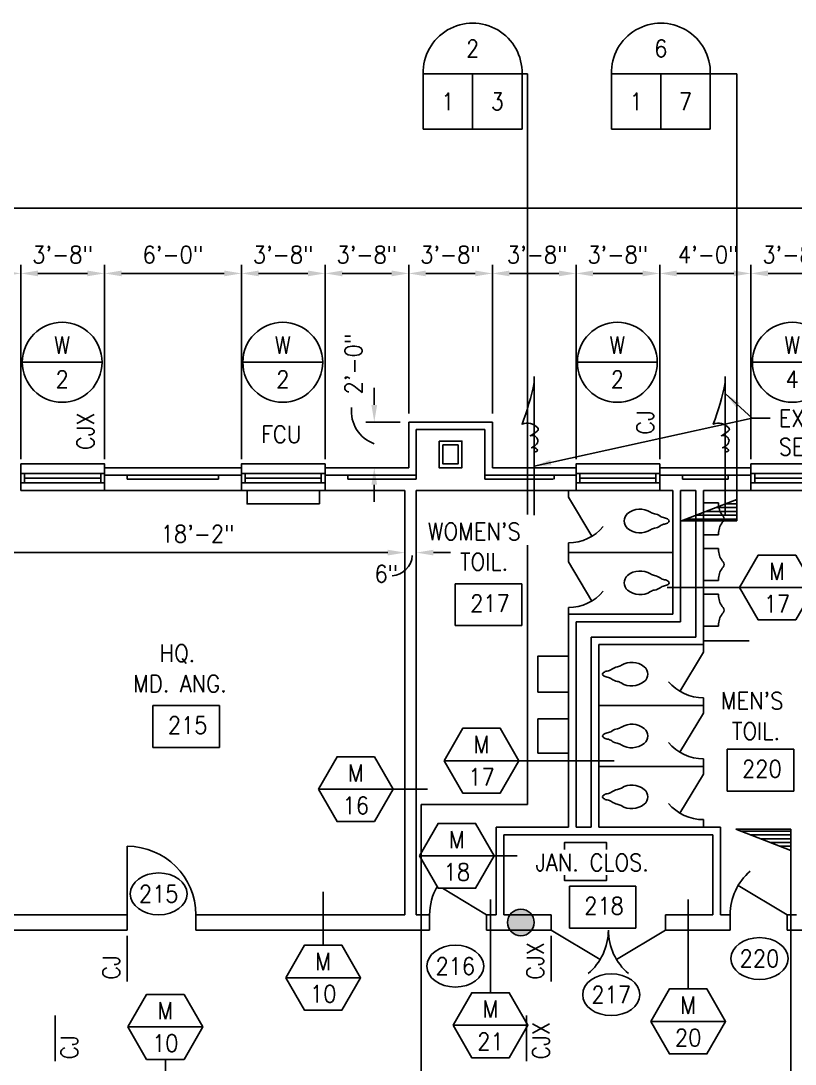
# Model space of a CAD drawing. Header units: inches. Extents: x 435 to 5963, y 191 to 2765.
# Drawn here: x 1399 to 1806, y 2217 to 2765 of the extents above; entities that cross this region are included whole.
import ezdxf
from ezdxf.enums import TextEntityAlignment as Align

# ---------------------------------------------------------------- set-up
doc = ezdxf.new("R2010")
doc.units = ezdxf.units.IN
doc.header["$LTSCALE"] = 0.5
doc.header["$MEASUREMENT"] = 0
doc.layers.get('0').update_dxf_attribs({"linetype": 'CONTINUOUS'})
doc.layers.get('Defpoints').update_dxf_attribs({"linetype": 'CONTINUOUS'})
for name, color, linetype in [('A-ANNO', 8, 'CONTINUOUS'), ('A-ANNO-DIMS', 7, 'CONTINUOUS'), ('A-ANNO-TEXT', 7, 'CONTINUOUS'), ('A-DOOR', 3, 'CONTINUOUS'), ('A-DOOR-IDEN', 7, 'CONTINUOUS'), ('A-FLOR-IDEN', 7, 'CONTINUOUS'), ('A-FLOR-PFIX', 3, 'CONTINUOUS'), ('A-FLOR-TPTN', 2, 'CONTINUOUS'), ('A-GLAZ', 3, 'CONTINUOUS'), ('A-GLAZ-IDEN', 7, 'CONTINUOUS'), ('A-GLAZ-SILL', 3, 'CONTINUOUS'), ('A-SECT-IDEN', 7, 'CONTINUOUS'), ('A-WALL', 2, 'CONTINUOUS'), ('A-WALL-IDEN', 7, 'CONTINUOUS'), ('M-EXHS-EQPM', 4, 'CONTINUOUS'), ('M-HVAC-EQPM', 4, 'CONTINUOUS'), ('S-SLAB-JOIN', 2, 'CONTINUOUS')]:
    doc.layers.add(name, color=color, linetype=linetype)
doc.styles.add('ROMANS', font='romans.shx', dxfattribs={"width": 0.9})
doc.dimstyles.new('DIM96', dxfattribs={"dimscale": 96, "dimtxt": 0.09375, "dimasz": 0.09375, "dimexe": 0.046875, "dimexo": 0.046875, "dimgap": 0.046875, "dimtad": 1, "dimdec": 4, "dimzin": 3, "dimdsep": 46, "dimlunit": 4, "dimtxsty": 'ROMANS', "dimcen": 0.046875, "dimaunit": 1, "dimadec": 0, "dimazin": 0, "dimtfac": 0.7, "dimtdec": 4, "dimtofl": 0, "dimtmove": 2, "dimatfit": 3, "dimfxl": 1, "dimfrac": 1, "dimtolj": 1, "dimtzin": 0, "dimarcsym": 0})
doc.dimstyles.new('DIM96A', dxfattribs={"dimscale": 96, "dimtxt": 0.09375, "dimasz": 0.09375, "dimexe": 0.046875, "dimexo": 0.046875, "dimgap": 0.046875, "dimtad": 1, "dimdec": 4, "dimzin": 3, "dimdsep": 46, "dimlunit": 4, "dimtxsty": 'ROMANS', "dimcen": 0.046875, "dimaunit": 1, "dimadec": 0, "dimazin": 0, "dimtfac": 0.7, "dimtdec": 4, "dimtofl": 0, "dimtmove": 2, "dimatfit": 3, "dimfxl": 1, "dimfrac": 1, "dimtolj": 1, "dimtzin": 0, "dimarcsym": 0})
doc.dimstyles.new('LED96', dxfattribs={"dimscale": 96, "dimtxt": 0.09375, "dimasz": 0.09375, "dimexe": 0.046875, "dimexo": 0.046875, "dimgap": 0.046875, "dimtad": 0, "dimdec": 4, "dimzin": 3, "dimdsep": 46, "dimlunit": 4, "dimtxsty": 'ROMANS', "dimcen": 0.046875, "dimaunit": 1, "dimadec": 0, "dimazin": 0, "dimtfac": 0.7, "dimtdec": 4, "dimtofl": 0, "dimtmove": 2, "dimatfit": 3, "dimfxl": 1, "dimfrac": 1, "dimtolj": 1, "dimtzin": 0, "dimarcsym": 0})

# ---------------------------------------------------------------- blocks, each defined once
blk = doc.blocks.new('SILL1')
for points in [[(0, 9), (44, 9), (44, 14), (0, 14)], [(0, 0), (44, 0), (44, 4), (0, 4)]]:
    blk.add_lwpolyline(points, close=True)
blk = doc.blocks.new('GLAZ1')
for p, q in [((2, 5), (2, 0)), ((2, 2.5), (42, 2.5)), ((42, 5), (42, 0))]:
    blk.add_line(p, q)
blk.add_lwpolyline([(0, 0), (44, 0), (44, 5), (0, 5)], close=True)
blk = doc.blocks.new('DOOR1')
at = {"color": 0, "linetype": 'ByBlock'}
blk.add_line((0, 0), (0, 1), dxfattribs=at)
blk.add_arc((0, 0), 1, 90, 180, dxfattribs=at)
blk = doc.blocks.new('*D251')
at = {"layer": 'A-ANNO-DIMS', "color": 0, "lineweight": -2}
for p, q in [((703, 2534.5), (703, 2670.94)), ((3103, 2534.5), (3103, 2670.94)), ((712, 2666.44), (3094, 2666.44))]:
    blk.add_line(p, q, dxfattribs=at)
at = {"layer": 'A-ANNO-DIMS', "color": 0}
for points in [[(712, 2667.94), (712, 2664.94), (703, 2666.44)], [(3094, 2667.94), (3094, 2664.94), (3103, 2666.44)]]:
    blk.add_solid(points, dxfattribs=at)
at = {"layer": 'Defpoints', "color": 0}
for p in [(3103, 2666.44), (703, 2530), (3103, 2530)]:
    blk.add_point(p, dxfattribs=at)
at = {"layer": 'A-ANNO-DIMS', "color": 0, "insert": (1903, 2676.29), "char_height": 9, "attachment_point": 5, "style": 'ROMANS'}
blk.add_mtext('\\A1;200\'-0"', dxfattribs=at)
blk = doc.blocks.new('*D262')
at = {"layer": 'A-ANNO-DIMS', "color": 0, "lineweight": -2}
for p, q in [((1255, 2534.5), (1255, 2636.62)), ((1399, 2534.5), (1399, 2636.62)), ((1264, 2632.12), (1390, 2632.12))]:
    blk.add_line(p, q, dxfattribs=at)
at = {"layer": 'A-ANNO-DIMS', "color": 0}
for points in [[(1264, 2633.62), (1264, 2630.62), (1255, 2632.12)], [(1390, 2633.62), (1390, 2630.62), (1399, 2632.12)]]:
    blk.add_solid(points, dxfattribs=at)
at = {"layer": 'Defpoints', "color": 0}
for p in [(1399, 2632.12), (1255, 2530), (1399, 2530)]:
    blk.add_point(p, dxfattribs=at)
at = {"layer": 'A-ANNO-DIMS', "color": 0, "insert": (1327, 2641.97), "char_height": 9, "attachment_point": 5, "style": 'ROMANS'}
blk.add_mtext('\\A1;12\'-0"', dxfattribs=at)
blk = doc.blocks.new('*D263')
at = {"layer": 'A-ANNO-DIMS', "color": 0, "lineweight": -2}
for p, q in [((1399, 2534.5), (1399, 2636.62)), ((1443, 2534.5), (1443, 2636.62)), ((1408, 2632.12), (1434, 2632.12))]:
    blk.add_line(p, q, dxfattribs=at)
at = {"layer": 'A-ANNO-DIMS', "color": 0}
for points in [[(1408, 2633.62), (1408, 2630.62), (1399, 2632.12)], [(1434, 2633.62), (1434, 2630.62), (1443, 2632.12)]]:
    blk.add_solid(points, dxfattribs=at)
at = {"layer": 'Defpoints', "color": 0}
for p in [(1443, 2632.12), (1399, 2530), (1443, 2530)]:
    blk.add_point(p, dxfattribs=at)
at = {"layer": 'A-ANNO-DIMS', "color": 0, "insert": (1421, 2641.97), "char_height": 9, "attachment_point": 5, "style": 'ROMANS'}
blk.add_mtext('\\A1;3\'-8"', dxfattribs=at)
blk = doc.blocks.new('*D264')
at = {"layer": 'A-ANNO-DIMS', "color": 0, "lineweight": -2}
for p, q in [((1443, 2534.5), (1443, 2636.62)), ((1515, 2534.5), (1515, 2636.62)), ((1452, 2632.12), (1506, 2632.12))]:
    blk.add_line(p, q, dxfattribs=at)
at = {"layer": 'A-ANNO-DIMS', "color": 0}
for points in [[(1452, 2633.62), (1452, 2630.62), (1443, 2632.12)], [(1506, 2633.62), (1506, 2630.62), (1515, 2632.12)]]:
    blk.add_solid(points, dxfattribs=at)
at = {"layer": 'Defpoints', "color": 0}
for p in [(1515, 2632.12), (1443, 2530), (1515, 2530)]:
    blk.add_point(p, dxfattribs=at)
at = {"layer": 'A-ANNO-DIMS', "color": 0, "insert": (1479, 2641.97), "char_height": 9, "attachment_point": 5, "style": 'ROMANS'}
blk.add_mtext('\\A1;6\'-0"', dxfattribs=at)
blk = doc.blocks.new('*D265')
at = {"layer": 'A-ANNO-DIMS', "color": 0, "lineweight": -2}
for p, q in [((1515, 2534.5), (1515, 2636.62)), ((1559, 2534.5), (1559, 2636.62)), ((1524, 2632.12), (1550, 2632.12))]:
    blk.add_line(p, q, dxfattribs=at)
at = {"layer": 'A-ANNO-DIMS', "color": 0}
for points in [[(1524, 2633.62), (1524, 2630.62), (1515, 2632.12)], [(1550, 2633.62), (1550, 2630.62), (1559, 2632.12)]]:
    blk.add_solid(points, dxfattribs=at)
at = {"layer": 'Defpoints', "color": 0}
for p in [(1559, 2632.12), (1515, 2530), (1559, 2530)]:
    blk.add_point(p, dxfattribs=at)
at = {"layer": 'A-ANNO-DIMS', "color": 0, "insert": (1537, 2641.97), "char_height": 9, "attachment_point": 5, "style": 'ROMANS'}
blk.add_mtext('\\A1;3\'-8"', dxfattribs=at)
blk = doc.blocks.new('*D266')
at = {"layer": 'A-ANNO-DIMS', "color": 0, "lineweight": -2}
for p, q in [((1559, 2534.5), (1559, 2636.62)), ((1603, 2558.5), (1603, 2636.62)), ((1568, 2632.12), (1594, 2632.12))]:
    blk.add_line(p, q, dxfattribs=at)
at = {"layer": 'A-ANNO-DIMS', "color": 0}
for points in [[(1568, 2633.62), (1568, 2630.62), (1559, 2632.12)], [(1594, 2633.62), (1594, 2630.62), (1603, 2632.12)]]:
    blk.add_solid(points, dxfattribs=at)
at = {"layer": 'Defpoints', "color": 0}
for p in [(1603, 2632.12), (1603, 2554), (1559, 2530)]:
    blk.add_point(p, dxfattribs=at)
at = {"layer": 'A-ANNO-DIMS', "color": 0, "insert": (1581, 2641.97), "char_height": 9, "attachment_point": 5, "style": 'ROMANS'}
blk.add_mtext('\\A1;3\'-8"', dxfattribs=at)
blk = doc.blocks.new('*D267')
at = {"layer": 'A-ANNO-DIMS', "color": 0, "lineweight": -2}
for p, q in [((1603, 2558.5), (1603, 2636.62)), ((1647, 2558.5), (1647, 2636.62)), ((1612, 2632.12), (1638, 2632.12))]:
    blk.add_line(p, q, dxfattribs=at)
at = {"layer": 'A-ANNO-DIMS', "color": 0}
for points in [[(1612, 2633.62), (1612, 2630.62), (1603, 2632.12)], [(1638, 2633.62), (1638, 2630.62), (1647, 2632.12)]]:
    blk.add_solid(points, dxfattribs=at)
at = {"layer": 'Defpoints', "color": 0}
for p in [(1647, 2632.12), (1603, 2554), (1647, 2554)]:
    blk.add_point(p, dxfattribs=at)
at = {"layer": 'A-ANNO-DIMS', "color": 0, "insert": (1625, 2641.97), "char_height": 9, "attachment_point": 5, "style": 'ROMANS'}
blk.add_mtext('\\A1;3\'-8"', dxfattribs=at)
blk = doc.blocks.new('*D268')
at = {"layer": 'A-ANNO-DIMS', "color": 0, "lineweight": -2}
for p, q in [((1647, 2558.5), (1647, 2636.62)), ((1691, 2534.5), (1691, 2636.62)), ((1656, 2632.12), (1682, 2632.12))]:
    blk.add_line(p, q, dxfattribs=at)
at = {"layer": 'A-ANNO-DIMS', "color": 0}
for points in [[(1656, 2633.62), (1656, 2630.62), (1647, 2632.12)], [(1682, 2633.62), (1682, 2630.62), (1691, 2632.12)]]:
    blk.add_solid(points, dxfattribs=at)
at = {"layer": 'Defpoints', "color": 0}
for p in [(1691, 2632.12), (1647, 2554), (1691, 2530)]:
    blk.add_point(p, dxfattribs=at)
at = {"layer": 'A-ANNO-DIMS', "color": 0, "insert": (1670.62, 2641.97), "char_height": 9, "attachment_point": 5, "style": 'ROMANS'}
blk.add_mtext('\\A1;3\'-8"', dxfattribs=at)
blk = doc.blocks.new('*D269')
at = {"layer": 'A-ANNO-DIMS', "color": 0, "lineweight": -2}
for p, q in [((1691, 2534.5), (1691, 2636.62)), ((1735, 2534.5), (1735, 2636.62)), ((1700, 2632.12), (1726, 2632.12))]:
    blk.add_line(p, q, dxfattribs=at)
at = {"layer": 'A-ANNO-DIMS', "color": 0}
for points in [[(1700, 2633.62), (1700, 2630.62), (1691, 2632.12)], [(1726, 2633.62), (1726, 2630.62), (1735, 2632.12)]]:
    blk.add_solid(points, dxfattribs=at)
at = {"layer": 'Defpoints', "color": 0}
for p in [(1735, 2632.12), (1691, 2530), (1735, 2530)]:
    blk.add_point(p, dxfattribs=at)
at = {"layer": 'A-ANNO-DIMS', "color": 0, "insert": (1713, 2641.97), "char_height": 9, "attachment_point": 5, "style": 'ROMANS'}
blk.add_mtext('\\A1;3\'-8"', dxfattribs=at)
blk = doc.blocks.new('*D270')
at = {"layer": 'A-ANNO-DIMS', "color": 0, "lineweight": -2}
for p, q in [((1735, 2534.5), (1735, 2636.62)), ((1783, 2534.5), (1783, 2636.62)), ((1744, 2632.12), (1774, 2632.12))]:
    blk.add_line(p, q, dxfattribs=at)
at = {"layer": 'A-ANNO-DIMS', "color": 0}
for points in [[(1744, 2633.62), (1744, 2630.62), (1735, 2632.12)], [(1774, 2633.62), (1774, 2630.62), (1783, 2632.12)]]:
    blk.add_solid(points, dxfattribs=at)
at = {"layer": 'Defpoints', "color": 0}
for p in [(1783, 2632.12), (1735, 2530), (1783, 2530)]:
    blk.add_point(p, dxfattribs=at)
at = {"layer": 'A-ANNO-DIMS', "color": 0, "insert": (1760.55, 2641.97), "char_height": 9, "attachment_point": 5, "style": 'ROMANS'}
blk.add_mtext('\\A1;4\'-0"', dxfattribs=at)
blk = doc.blocks.new('*D271')
at = {"layer": 'A-ANNO-DIMS', "color": 0, "lineweight": -2}
for p, q in [((1783, 2534.5), (1783, 2636.62)), ((1827, 2534.5), (1827, 2636.62)), ((1792, 2632.12), (1818, 2632.12))]:
    blk.add_line(p, q, dxfattribs=at)
at = {"layer": 'A-ANNO-DIMS', "color": 0}
for points in [[(1792, 2633.62), (1792, 2630.62), (1783, 2632.12)], [(1818, 2633.62), (1818, 2630.62), (1827, 2632.12)]]:
    blk.add_solid(points, dxfattribs=at)
at = {"layer": 'Defpoints', "color": 0}
for p in [(1827, 2632.12), (1783, 2530), (1827, 2530)]:
    blk.add_point(p, dxfattribs=at)
at = {"layer": 'A-ANNO-DIMS', "color": 0, "insert": (1805, 2641.97), "char_height": 9, "attachment_point": 5, "style": 'ROMANS'}
blk.add_mtext('\\A1;3\'-8"', dxfattribs=at)
blk = doc.blocks.new('*D299')
at = {"layer": 'A-ANNO-DIMS', "color": 0, "lineweight": -2}
for p, q in [((1584.89, 2563), (1584.89, 2572)), ((1598.5, 2554), (1580.39, 2554)), ((1598.5, 2530), (1580.39, 2530)), ((1584.89, 2521), (1584.89, 2512))]:
    blk.add_line(p, q, dxfattribs=at)
at = {"layer": 'A-ANNO-DIMS', "color": 0}
for points in [[(1583.39, 2563), (1586.39, 2563), (1584.89, 2554)], [(1583.39, 2521), (1586.39, 2521), (1584.89, 2530)]]:
    blk.add_solid(points, dxfattribs=at)
at = {"layer": 'Defpoints', "color": 0}
for p in [(1603, 2554), (1584.89, 2530), (1603, 2530)]:
    blk.add_point(p, dxfattribs=at)
at = {"layer": 'A-ANNO-DIMS', "color": 0, "insert": (1573.95, 2584.51), "char_height": 9, "attachment_point": 5, "rotation": 90, "style": 'ROMANS'}
blk.add_mtext('\\A1;2\'-0"', dxfattribs=at)
blk = doc.blocks.new('*D327')
at = {"layer": 'A-ANNO-DIMS', "color": 0, "lineweight": -2}
for p, q in [((1377, 2480.23), (1377, 2489.87)), ((1383, 2481.09), (1383, 2489.87)), ((1368, 2485.37), (1359, 2485.37)), ((1392, 2485.37), (1401, 2485.37))]:
    blk.add_line(p, q, dxfattribs=at)
at = {"layer": 'A-ANNO-DIMS', "color": 0}
for points in [[(1368, 2486.87), (1368, 2483.87), (1377, 2485.37)], [(1392, 2486.87), (1392, 2483.87), (1383, 2485.37)]]:
    blk.add_solid(points, dxfattribs=at)
at = {"layer": 'Defpoints', "color": 0}
for p in [(1383, 2485.37), (1377, 2475.73), (1383, 2476.59)]:
    blk.add_point(p, dxfattribs=at)
at = {"layer": 'A-ANNO-DIMS', "color": 0, "insert": (1369.01, 2495.22), "char_height": 9, "attachment_point": 5, "style": 'ROMANS'}
blk.add_mtext('\\A1;6"', dxfattribs=at)
blk = doc.blocks.new('*D328')
at = {"layer": 'A-ANNO-DIMS', "color": 0, "lineweight": -2}
for p, q in [((1383, 2481.09), (1383, 2489.87)), ((1601, 2481.95), (1601, 2489.87)), ((1392, 2485.37), (1592, 2485.37))]:
    blk.add_line(p, q, dxfattribs=at)
at = {"layer": 'A-ANNO-DIMS', "color": 0}
for points in [[(1392, 2486.87), (1392, 2483.87), (1383, 2485.37)], [(1592, 2486.87), (1592, 2483.87), (1601, 2485.37)]]:
    blk.add_solid(points, dxfattribs=at)
at = {"layer": 'Defpoints', "color": 0}
for p in [(1601, 2485.37), (1383, 2476.59), (1601, 2477.45)]:
    blk.add_point(p, dxfattribs=at)
at = {"layer": 'A-ANNO-DIMS', "color": 0, "insert": (1492, 2495.22), "char_height": 9, "attachment_point": 5, "style": 'ROMANS'}
blk.add_mtext('\\A1;18\'-2"', dxfattribs=at)
blk = doc.blocks.new('*D329')
at = {"layer": 'A-ANNO-DIMS', "color": 0, "lineweight": -2}
for p, q in [((1601, 2481.95), (1601, 2489.87)), ((1607, 2481.09), (1607, 2489.87)), ((1592, 2485.37), (1583, 2485.37)), ((1616, 2485.37), (1625, 2485.37))]:
    blk.add_line(p, q, dxfattribs=at)
at = {"layer": 'A-ANNO-DIMS', "color": 0}
for points in [[(1592, 2486.87), (1592, 2483.87), (1601, 2485.37)], [(1616, 2486.87), (1616, 2483.87), (1607, 2485.37)]]:
    blk.add_solid(points, dxfattribs=at)
at = {"layer": 'Defpoints', "color": 0}
for p in [(1607, 2485.37), (1601, 2477.45), (1607, 2476.59)]:
    blk.add_point(p, dxfattribs=at)
at = {"layer": 'A-ANNO-DIMS', "color": 0, "insert": (1591.23, 2474.21), "char_height": 9, "attachment_point": 5, "style": 'ROMANS'}
blk.add_mtext('\\A1;6"', dxfattribs=at)
blk = doc.blocks.new('IDEN002')
blk.add_ellipse((0, 0), major_axis=(0.1562, 0), ratio=0.733333)
at = {"style": 'ROMANS', "width": 0.9}
blk.add_attdef('#', text='', height=0.0938, dxfattribs=at).set_placement((0, 0), align=Align.MIDDLE)
blk = doc.blocks.new('XXC')
blk.add_line((-0.2188, 0), (0.2188, 0))
blk.add_circle((0, 0), 0.2188)
at = {"style": 'ROMANS', "width": 0.9}
for tag, p in [('#', (0, 0.0937)), ('@', (0, -0.0938))]:
    blk.add_attdef(tag, text='', height=0.0938, dxfattribs=at).set_placement(p, align=Align.MIDDLE)
blk = doc.blocks.new('EQB')
blk.add_lwpolyline([(-19, 7), (19, 7), (19, 0), (-19, 0)], close=True)
blk = doc.blocks.new('IDEN4')
for p, q in [((-0.1899, 0.1074), (0.1747, 0.1074)), ((-0.1899, 0.1074), (-0.1899, -0.1218)), ((0.1747, 0.1074), (0.1747, -0.1218)), ((-0.1899, -0.1218), (0.1747, -0.1218))]:
    blk.add_line(p, q)
at = {"style": 'ROMANS', "width": 0.9}
blk.add_attdef('#', text='', height=0.0938, dxfattribs=at).set_placement((0, 0), align=Align.MIDDLE)
blk = doc.blocks.new('IDA')
blk.add_line((-0.2051, 0), (0.2051, 0))
blk.add_lwpolyline([(-0.2051, 0), (-0.1026, -0.1776), (0.1026, -0.1776), (0.2051, 0), (0.1026, 0.1776), (-0.1026, 0.1776)], close=True)
at = {"style": 'ROMANS', "width": 0.9}
for tag, p in [('@', (0, 0.0888)), ('#', (0, -0.0888))]:
    blk.add_attdef(tag, text='', height=0.0938, dxfattribs=at).set_placement(p, align=Align.MIDDLE)
blk = doc.blocks.new('DOOR2')
at = {"color": 0, "linetype": 'ByBlock'}
blk.add_line((0, 0), (-0.857, 0.515), dxfattribs=at)
blk.add_arc((0, 0), 1, 130.1247, 180, dxfattribs=at)
blk = doc.blocks.new('PFIX01')
for centre, radius, start, end in [((-15.33, -4.17), 10.38, 58.0997, 129.0107), ((-18.71, 0), 5, 129.0107, 231.0981), ((-6.68, 9.73), 6, 238.0997, 259.7254), ((-9.1, -3.65), 7.6, 55.1807, 79.7254), ((-1.34, 7.51), 6, 235.1807, 259.5039), ((-3.45, -3.88), 5.59, 57.7482, 79.5039), ((-1, 0), 1, 302.2518, 57.7482), ((-15.29, 4.24), 10.45, 231.0981, 301.9309), ((-6.59, -9.71), 6, 100.6326, 121.9309), ((-9.1, 3.65), 7.6, 280.6326, 304.8193), ((-1.34, -7.51), 6, 100.4961, 124.8193), ((-3.45, 3.88), 5.59, 280.4961, 302.2518)]:
    blk.add_arc(centre, radius, start, end)
blk = doc.blocks.new('PFIX02')
for p, q in [((0, 8.38), (-8, 8.38)), ((-8, 8.38), (-8, 7.19)), ((0, 8.38), (0, -8.38)), ((-8, -7.19), (-8, -8.38)), ((0, -8.38), (-8, -8.38))]:
    blk.add_line(p, q)
for centre, radius, start, end in [((-17.59, 7.73), 9.61, 318.2178, 356.7828), ((-8.94, 0), 2, 138.2178, 221.7822), ((-17.59, -7.73), 9.61, 3.2172, 41.7822)]:
    blk.add_arc(centre, radius, start, end)
blk = doc.blocks.new('XX01')
blk.add_hatch(color=256).paths.add_polyline_path([(7, 0, 1), (-7, 0, 1)])
blk.add_circle((0, 0), 7)
blk = doc.blocks.new('XXE')
h = blk.add_hatch()
h.set_pattern_fill('LINE', color=256, scale=16, angle=-90, style=0)
h.set_pattern_definition([(270, (1901, 1609.8756), (-2, -4e-16), [])])
h.paths.add_polyline_path([(0, 28.98), (-11.21, 0), (0, 0)])
for p, q in [((-11.21, 0), (0, 28.98)), ((0, 0), (0, 28.98)), ((-11.21, 0), (0, 0))]:
    blk.add_line(p, q)
blk = doc.blocks.new('XXB')
for p, q in [((-0.2708, 0), (0.2708, 0)), ((-0.2708, -0.3021), (-0.2708, 0)), ((0, -0.3021), (0, 0)), ((0.2708, -0.3021), (0.2708, 0)), ((-0.2708, -0.3021), (0.2708, -0.3021))]:
    blk.add_line(p, q)
blk.add_arc((0, 0.0069), 0.2709, 358.5347, 181.4653)
at = {"style": 'ROMANS', "width": 0.9}
for tag, p in [('$', (0, 0.1389)), ('@', (-0.1354, -0.151)), ('#', (0.1354, -0.151))]:
    blk.add_attdef(tag, text='', height=0.0938, dxfattribs=at).set_placement(p, align=Align.MIDDLE)
blk = doc.blocks.new('JOINTA')
blk.add_line((0, 0), (0, -12))
blk = doc.blocks.new('JOINT')
blk.add_line((0, 0), (0, -8))

msp = doc.modelspace()

# ---------------------------------------------------------------- linework, layer by layer
at = {"layer": 'A-ANNO-DIMS'}
for centre, radius, start, end in [((1590.97865, 2559.67406), 18.12987, 173.6458692, 250.3722997), ((1593.51491, 2484.5768), 11.39785, 273.7863549, 356.1338569)]:
    msp.add_arc(centre, radius, start, end, dxfattribs=at)
at = {"layer": 'A-ANNO-TEXT'}
for p, q in [((1455, 2260), (1455, 2284)), ((1678, 2260), (1678, 2284)), ((1417, 2218), (1417, 2242)), ((1665, 2218), (1665, 2242))]:
    msp.add_line(p, q, dxfattribs=at)
at = {"layer": 'A-DOOR'}
msp.add_line((1644, 2295), (1620.78756, 2308.94744), dxfattribs=at)
msp.add_arc((1644, 2295), 30, 150.3114755, 180, dxfattribs=at)
at = {"layer": 'A-FLOR-PFIX'}
for points in [[(1671, 2412), (1671, 2431), (1687, 2431), (1687, 2412)], [(1671, 2380), (1671, 2398), (1687, 2398), (1687, 2380)]]:
    msp.add_lwpolyline(points, close=True, dxfattribs=at)
for points in [[(1685, 2329.2497), (1685, 2333), (1707, 2333), (1707, 2329.2497)], [(1707, 2315.7497), (1707, 2313), (1685, 2313), (1685, 2315.7497)]]:
    msp.add_lwpolyline(points, dxfattribs=at)
at = {"layer": 'A-FLOR-TPTN'}
for p, q in [((1687, 2514.5), (1687, 2518)), ((1687, 2490.5), (1687, 2480.5)), ((1687, 2485.5), (1742, 2485.5)), ((1687, 2453), (1687, 2456.5)), ((1758, 2439), (1782, 2439)), ((1758, 2437), (1758, 2433)), ((1758, 2409), (1758, 2401)), ((1703, 2405), (1758, 2405)), ((1758, 2377), (1758, 2369)), ((1703, 2373), (1758, 2373)), ((1758, 2345), (1758, 2341))]:
    msp.add_line(p, q, dxfattribs=at)
at = {"layer": 'A-SECT-IDEN'}
for p, q in [((1665.5, 2737), (1662.62436, 2737)), ((1665.5, 2737), (1665.5, 2505.3925)), ((1775.5, 2737), (1761.62436, 2737)), ((1775.5, 2737), (1775.5, 2502)), ((1665.5, 2489.32108), (1665.5, 2353)), ((1609.5, 2353), (1665.5, 2353)), ((1609.5, 1901), (1609.5, 2353)), ((1804, 2151), (1804, 2340))]:
    msp.add_line(p, q, dxfattribs=at)
at = {"layer": 'A-WALL'}
for p, q in [((1603, 2554), (1647, 2554)), ((1603, 2554), (1603, 2530)), ((1607, 2550), (1643, 2550)), ((1607, 2550), (1607, 2524)), ((1643, 2550), (1643, 2524)), ((1647, 2554), (1647, 2530)), ((1399, 2530), (1399, 2518)), ((1443, 2530), (1443, 2518)), ((1443, 2530), (1515, 2530)), ((1515, 2530), (1515, 2518)), ((1559, 2530), (1559, 2518)), ((1559, 2530), (1603, 2530)), ((1647, 2530), (1691, 2530)), ((1691, 2530), (1691, 2518)), ((1735, 2530), (1735, 2518)), ((1735, 2530), (1783, 2530)), ((1783, 2530), (1783, 2518)), ((1443, 2526), (1515, 2526)), ((1455, 2526), (1455, 2524)), ((1455, 2524), (1503, 2524)), ((1503, 2526), (1503, 2524)), ((1559, 2526), (1607, 2526)), ((1571, 2526), (1571, 2524)), ((1571, 2524), (1607, 2524)), ((1643, 2526), (1691, 2526)), ((1643, 2524), (1679, 2524)), ((1679.5, 2526), (1679.5, 2524)), ((1735, 2526), (1783, 2526)), ((1747, 2526), (1747, 2524)), ((1747, 2524), (1771, 2524)), ((1771, 2526), (1771, 2524)), ((1443, 2518), (1515, 2518)), ((1559, 2518), (1601, 2518)), ((1601, 2295), (1601, 2518)), ((1607, 2518), (1691, 2518)), ((1607, 2295), (1607, 2518)), ((1735, 2518), (1742, 2518)), ((1742, 2453), (1742, 2518)), ((1746, 2449), (1746, 2518)), ((1746, 2518), (1754, 2518)), ((1754, 2441), (1754, 2518)), ((1758, 2437), (1758, 2518)), ((1758, 2518), (1783, 2518)), ((1687, 2453), (1742, 2453)), ((1687, 2341), (1687, 2453)), ((1691, 2449), (1746, 2449)), ((1691, 2341), (1691, 2449)), ((1699, 2441), (1754, 2441)), ((1699, 2341), (1699, 2441)), ((1703, 2437), (1758, 2437)), ((1703, 2341), (1703, 2437)), ((1649, 2341), (1687, 2341)), ((1649, 2295), (1649, 2341)), ((1653, 2337), (1763, 2337)), ((1653, 2295), (1653, 2337)), ((1691, 2341), (1699, 2341)), ((1703, 2341), (1767, 2341)), ((1763, 2295), (1763, 2337)), ((1767, 2295), (1767, 2341)), ((1383, 2295), (1455, 2295)), ((1455, 2287), (1455, 2295)), ((1491, 2287), (1491, 2295)), ((1491, 2295), (1601, 2295)), ((1607, 2295), (1614, 2295)), ((1614, 2287), (1614, 2295)), ((1644, 2287), (1644, 2295)), ((1644, 2295), (1649, 2295)), ((1653, 2295), (1678, 2295)), ((1678, 2295), (1678, 2287)), ((1738, 2295), (1738, 2287)), ((1738, 2295), (1763, 2295)), ((1767, 2295), (1772, 2295)), ((1772, 2287), (1772, 2295)), ((1802, 2287), (1802, 2295)), ((1802, 2295), (1807, 2295)), ((1302, 2287), (1455, 2287)), ((1491, 2287), (1614, 2287)), ((1644, 2287), (1678, 2287)), ((1738, 2287), (1772, 2287)), ((1802, 2287), (1811, 2287))]:
    msp.add_line(p, q, dxfattribs=at)
for points in [[(1619, 2544), (1619, 2530), (1631, 2530), (1631, 2544)], [(1621, 2542), (1621, 2532), (1629, 2532), (1629, 2542)]]:
    msp.add_lwpolyline(points, close=True, dxfattribs=at)
at = {"layer": 'A-WALL-IDEN'}
for p, q in [((1739, 2467), (1777, 2467)), ((1661, 2376), (1711, 2376)), ((1594.8453, 2361), (1612.8453, 2361)), ((1648, 2326), (1660, 2326)), ((1558, 2279), (1558, 2307)), ((1646, 2254), (1646, 2303)), ((1750, 2256), (1750, 2303)), ((1475, 2191), (1475, 2219))]:
    msp.add_line(p, q, dxfattribs=at)
at = {"layer": 'M-EXHS-EQPM'}
for p, q in [((1669, 2578), (1669, 2505)), ((1769.5, 2578), (1769.5, 2505))]:
    msp.add_line(p, q, dxfattribs=at)
for points in [[(1669, 2537.9901, -0.230281694), (1670.03864, 2538.46749, 0.611806414), (1670.59637, 2539.50183, 0.333270157), (1667.59718, 2540.50847, 0.070726851), (1669.75043, 2541.81234, 0.228522893), (1670.97399, 2544.44017, 0.432667139), (1666.95418, 2546.83576, 0.056275768), (1670.57176, 2549.22826, 0.492696632), (1670.87654, 2550.90218, 0.309007155), (1662.64771, 2552.88043, 0.038312571), (1669, 2574.79348)], [(1769.5, 2537.9901, -0.230281694), (1770.53864, 2538.46749, 0.611806414), (1771.09637, 2539.50183, 0.333270157), (1768.09718, 2540.50847, 0.070726851), (1770.25043, 2541.81234, 0.228522893), (1771.47399, 2544.44017, 0.432667139), (1767.45418, 2546.83576, 0.056275768), (1771.07176, 2549.22826, 0.492696632), (1771.37654, 2550.90218, 0.309007155), (1763.14771, 2552.88043, 0.038312571), (1769.5, 2574.79348)]]:
    msp.add_lwpolyline(points, format="xyb", dxfattribs=at)

# ---------------------------------------------------------------- block references
at = {"layer": 'A-ANNO'}
msp.add_blockref('XX01', (1662, 2291), dxfattribs=at)
at = {"layer": 'A-DOOR'}
for name, p, xscale, yscale, zscale in [('DOOR1', (1455, 2295), -35.99999999999977, 35.99999999999977, 35.99999999999977), ('DOOR2', (1678, 2287), -30, -30, 30)]:
    msp.add_blockref(name, p, dxfattribs=dict(at, xscale=xscale, yscale=yscale, zscale=zscale))
for p, xscale, yscale, zscale, rotation in [((1802, 2295), -30.00000000000023, -30.00000000000023, 30.00000000000023, 179.9999999999991), ((1738, 2287), -30, 30, 30, 180)]:
    msp.add_blockref('DOOR2', p, dxfattribs=dict(at, xscale=xscale, yscale=yscale, zscale=zscale, rotation=rotation))
at = {"layer": 'A-DOOR-IDEN', "xscale": 96, "yscale": 96, "zscale": 96}
for p, values in [((1471.49615, 2306), {'#': '215'}), ((1787.49615, 2272), {'#': '220'}), ((1627.49615, 2268), {'#': '216'}), ((1709.49615, 2253), {'#': '217'})]:
    msp.add_blockref('IDEN002', p, dxfattribs=at).add_auto_attribs(values)
at = {"layer": 'A-FLOR-IDEN', "xscale": 96, "yscale": 96, "zscale": 96}
for p, values in [((1645.73047, 2458.69398), {'#': '217'}), ((1486.73047, 2394.69398), {'#': '215'}), ((1788.73047, 2371.69398), {'#': '220'}), ((1705.73047, 2299.69398), {'#': '218'})]:
    msp.add_blockref('IDEN4', p, dxfattribs=at).add_auto_attribs(values)
at = {"layer": 'A-FLOR-PFIX'}
for p in [(1740, 2502), (1740, 2469.5)]:
    msp.add_blockref('PFIX01', p, dxfattribs=at)
at = {"layer": 'A-FLOR-PFIX', "xscale": -1}
for name, p in [('PFIX02', (1758, 2503.12393)), ('PFIX02', (1758, 2479.12393)), ('PFIX02', (1758, 2455.12393)), ('PFIX01', (1705, 2421.5)), ('PFIX01', (1705, 2389)), ('PFIX01', (1705, 2357))]:
    msp.add_blockref(name, p, dxfattribs=at)
at = {"layer": 'A-FLOR-TPTN', "xscale": -24, "zscale": 24}
for p, yscale, rotation in [((1687, 2514.5), 24, 270), ((1687, 2480.5), 24, 270), ((1758, 2433), -24, 269.9999999999984), ((1758, 2401), -24, 269.9999999999984), ((1758, 2369), -24, 269.9999999999984)]:
    msp.add_blockref('DOOR2', p, dxfattribs=dict(at, yscale=yscale, rotation=rotation))
at = {"layer": 'A-GLAZ'}
for p in [(1399, 2522), (1515, 2522), (1691, 2522), (1783, 2522)]:
    msp.add_blockref('GLAZ1', p, dxfattribs=at)
at = {"layer": 'A-GLAZ-IDEN', "xscale": 96, "yscale": 96, "zscale": 96}
for p, values in [((1420.74171, 2585.42236), {'#': 'W', '@': '2'}), ((1536.74171, 2585.42236), {'#': 'W', '@': '2'}), ((1712.74171, 2585.42236), {'#': 'W', '@': '2'}), ((1804.74171, 2585.42236), {'#': 'W', '@': '4'})]:
    msp.add_blockref('XXC', p, dxfattribs=at).add_auto_attribs(values)
at = {"layer": 'A-GLAZ-SILL'}
for p in [(1399, 2518), (1515, 2518), (1691, 2518), (1783, 2518)]:
    msp.add_blockref('SILL1', p, dxfattribs=at)
at = {"layer": 'A-SECT-IDEN', "xscale": 96, "yscale": 96, "zscale": 96}
for p, values in [((1636.62436, 2737), {'@': '1', '#': '3', '$': '2'}), ((1735.62436, 2737), {'@': '1', '#': '7', '$': '6'})]:
    msp.add_blockref('XXB', p, dxfattribs=at).add_auto_attribs(values)
at = {"layer": 'A-SECT-IDEN', "xscale": -1, "rotation": 90}
msp.add_blockref('XXE', (1775.5, 2502), dxfattribs=at)
at = {"layer": 'A-SECT-IDEN', "rotation": 90}
msp.add_blockref('XXE', (1804, 2340), dxfattribs=at)
at = {"layer": 'A-WALL-IDEN', "xscale": 96, "yscale": 96, "zscale": 96}
for p, values in [((1796.6906, 2467), {'@': 'M', '#': '17'}), ((1641.3094, 2376), {'@': 'M', '#': '17'}), ((1575.1547, 2361), {'@': 'M', '#': '16'}), ((1628.3094, 2326), {'@': 'M', '#': '18'}), ((1558, 2261.94744), {'@': 'M', '#': '10'}), ((1646, 2236.94744), {'@': 'M', '#': '21'}), ((1750, 2238.94744), {'@': 'M', '#': '20'}), ((1475, 2236.05256), {'@': 'M', '#': '10'})]:
    msp.add_blockref('IDA', p, dxfattribs=at).add_auto_attribs(values)
at = {"layer": 'M-HVAC-EQPM', "rotation": 180}
msp.add_blockref('EQB', (1537, 2518), dxfattribs=at)
at = {"layer": 'S-SLAB-JOIN'}
for name, p in [('JOINTA', (1443, 2530)), ('JOINTA', (1735, 2530)), ('JOINT', (1455, 2295)), ('JOINT', (1678, 2295))]:
    msp.add_blockref(name, p, dxfattribs=at)

# ---------------------------------------------------------------- texts
at = {"layer": 'A-ANNO-TEXT', "style": 'ROMANS', "width": 0.9}
for s, p in [('CJX', (1437.51213, 2539.30046)), ('CJ', (1731.90233, 2547.30046)), ('CJX', (1674.04878, 2260.88328)), ('CJ', (1451.04878, 2260.88328)), ('CJX', (1677.04878, 2218.88328)), ('CJ', (1429.04878, 2218.88328))]:
    msp.add_text(s, height=9, rotation=90, dxfattribs=at).set_placement(p)
msp.add_text('FCU', height=9, dxfattribs=at).set_placement((1525.37728, 2543.02749))
at = {"layer": 'A-ANNO-TEXT', "insert": (1797.62436, 2560.5), "char_height": 9, "attachment_point": 1, "style": 'ROMANS'}
msp.add_mtext('\\A1;EXHAUST FANS\\PSEE MECH DWGS.', dxfattribs=at)
at = {"layer": 'A-FLOR-IDEN', "style": 'ROMANS', "width": 0.9}
for s, p in [("WOMEN'S", (1613, 2492)), ('TOIL.', (1630, 2476)), ('HQ.', (1472, 2428)), ('MD. ANG.', (1458, 2412)), ("MEN'S", (1767.11975, 2403)), ('TOIL.', (1773, 2387)), ('JAN. CLOS.', (1669.62436, 2318))]:
    msp.add_text(s, height=9, dxfattribs=at).set_placement(p)

# ---------------------------------------------------------------- dimensions: what is measured, and where the dimension line sits
at = {"layer": 'A-ANNO-DIMS'}
for base, p1, p2, dimstyle, picture, middle in [((3103, 2666.43538), (703, 2530), (3103, 2530), 'DIM96', '*D251', (1903, 2676.29252)), ((1399, 2632.11605), (1255, 2530), (1399, 2530), 'DIM96', '*D262', (1327, 2641.97319)), ((1443, 2632.11605), (1399, 2530), (1443, 2530), 'DIM96', '*D263', (1421, 2641.97319)), ((1515, 2632.11605), (1443, 2530), (1515, 2530), 'DIM96', '*D264', (1479, 2641.97319)), ((1559, 2632.11605), (1515, 2530), (1559, 2530), 'DIM96', '*D265', (1537, 2641.97319)), ((1603, 2632.11605), (1559, 2530), (1603, 2554), 'DIM96', '*D266', (1581, 2641.97319)), ((1647, 2632.11605), (1603, 2554), (1647, 2554), 'DIM96', '*D267', (1625, 2641.97319)), ((1735, 2632.11605), (1691, 2530), (1735, 2530), 'DIM96', '*D269', (1713, 2641.97319)), ((1827, 2632.11605), (1783, 2530), (1827, 2530), 'DIM96', '*D271', (1805, 2641.97319)), ((1601, 2485.36686), (1383, 2476.59021), (1601, 2477.44854), 'DIM96A', '*D328', (1492, 2495.22401))]:
    dim = msp.add_linear_dim(base=base, p1=p1, p2=p2, dimstyle=dimstyle, dxfattribs=at)
    dim.commit()
    dim.dimension.update_dxf_attribs({"geometry": picture, "text_midpoint": middle})
for base, p1, p2, dimstyle, picture, middle in [((1691, 2632.11605), (1647, 2554), (1691, 2530), 'DIM96', '*D268', (1670.62436, 2641.97319)), ((1783, 2632.11605), (1735, 2530), (1783, 2530), 'DIM96', '*D270', (1760.54692, 2641.97319)), ((1383, 2485.36686), (1377, 2475.73187), (1383, 2476.59021), 'DIM96A', '*D327', (1369.0118, 2495.22401)), ((1607, 2485.36686), (1601, 2477.44854), (1607, 2476.59021), 'DIM96A', '*D329', (1591.23352, 2474.21377))]:
    dim = msp.add_linear_dim(base=base, p1=p1, p2=p2, dimstyle=dimstyle, dxfattribs=at)
    dim.commit()
    dim.dimension.update_dxf_attribs({"geometry": picture, "text_midpoint": middle, "dimtype": 160})
dim = msp.add_linear_dim(base=(1584.8887, 2530), p1=(1603, 2554), p2=(1603, 2530), angle=90, dimstyle='DIM96', dxfattribs=at)
dim.commit()
dim.dimension.update_dxf_attribs({"geometry": '*D299', "text_midpoint": (1573.9542, 2584.51176), "dimtype": 160})

# ---------------------------------------------------------------- leaders
at = {"layer": 'A-ANNO-TEXT'}
msp.add_leader([(1769.5, 2569), (1783.62436, 2556)], dimstyle='LED96', override={"dimgap": 0.046875, "dimtad": 0}, dxfattribs=at)
at = {"layer": 'A-ANNO-TEXT', "annotation_type": 0, "has_hookline": 1, "hookline_direction": 0, "text_width": 106.07143}
msp.add_leader([(1669, 2530.804), (1783.62436, 2556), (1793.12436, 2556)], dimstyle='LED96', override={"dimgap": 0.046875, "dimtad": 0}, dxfattribs=at)

doc.saveas('drawing.dxf')
